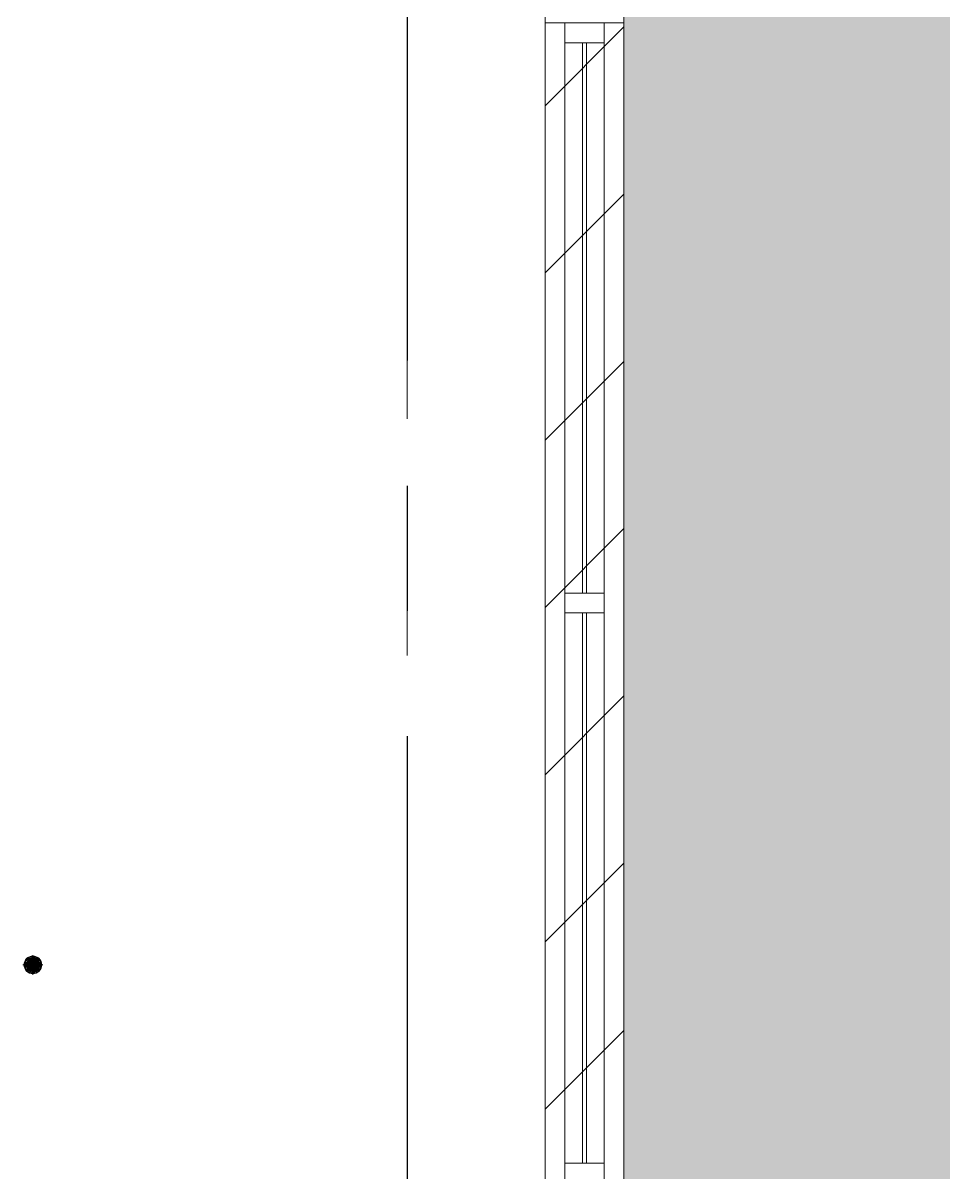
# Model space of a CAD drawing. Header units: millimetres. Extents: x -4000 to 187956, y -58990 to 162485.
# Drawn here: x 49525 to 51860, y 31172 to 34089 of the extents above; entities that cross this region are included whole.
import ezdxf

# ---------------------------------------------------------------- set-up
doc = ezdxf.new("R2010")
doc.units = ezdxf.units.MM
for name, pattern in [('Dash 1_16_', [317.5, 158.75, -158.75]), ('Grid Line', [2222.5, 1270, -317.5, 317.5, -317.5]), ('Grid Line 12_5mm', [2150, 1250, -300, 300, -300])]:
    doc.linetypes.add(name, pattern=pattern)
for name, color, linetype, lineweight in [('A-FLOR', 192, 'Continuous', 13), ('A-FLOR-PATT', 8, 'Continuous', 13), ('A-GLAZ-CURT', 52, 'Continuous', 9), ('A-GLAZ-CWMG', 51, 'Continuous', 9), ('A-WALL', 113, 'Continuous', 13), ('A-WALL-PATT', 111, 'Continuous', 13), ('F-SPRN', 3, 'Continuous', 9), ('P-PIPE', 3, 'Continuous', 9), ('P-PIPE-CNTR', 3, 'Continuous', 9), ('S-GRID', 1, 'Continuous', 30)]:
    doc.layers.add(name, color=color, linetype=linetype, lineweight=lineweight)

# ---------------------------------------------------------------- blocks, each defined once
blk = doc.blocks.new('System Panel - System Panel1-380619-0_000')
at = {"layer": 'A-GLAZ-CURT', "color": 253}
for p, q in [((-698, 5), (698, 5)), ((698, -5), (-698, -5))]:
    blk.add_line(p, q, dxfattribs=at)
at = {"layer": 'A-GLAZ-CURT', "color": 254}
for p, q in [((698, 5), (-698, 5)), ((-698, -5), (-698, 5)), ((-698, 5), (-698, -5)), ((698, 5), (698, -5)), ((698, 5), (698, -5)), ((-698, -5), (698, -5))]:
    blk.add_line(p, q, dxfattribs=at)
blk = doc.blocks.new('Rectangular Mullion - 50 x 100-352779-0_000')
at = {"layer": 'A-GLAZ-CWMG', "color": 254}
for p, q in [((51000, 34039.2), (50900, 34039.2)), ((50900.7, 32643.2), (51000, 32643.2))]:
    blk.add_line(p, q, dxfattribs=at)
at = {"layer": 'A-GLAZ-CWMG', "color": 252}
for p, q in [((50900, 34039.2), (51000, 34039.2)), ((50900, 32643.2), (50900, 34039.2)), ((51000, 34039.2), (51000, 32643.2)), ((51000, 32643.2), (50900.7, 32643.2))]:
    blk.add_line(p, q, dxfattribs=at)
at = {"layer": 'A-GLAZ-CWMG', "color": 253}
for p, q in [((50900, 32643.2), (50900, 34039.2)), ((51000, 32643.2), (51000, 34039.2))]:
    blk.add_line(p, q, dxfattribs=at)
blk = doc.blocks.new('Rectangular Mullion - 50 x 100-V717-0_000')
at = {"layer": 'A-GLAZ-CWMG', "color": 254}
for p, q in [((51000, 29701.2), (50900, 29701.2)), ((50900, 28305.2), (51000, 28305.2))]:
    blk.add_line(p, q, dxfattribs=at)
at = {"layer": 'A-GLAZ-CWMG', "color": 252}
for p, q in [((50900, 29701.2), (51000, 29701.2)), ((50900, 28305.2), (50900, 29701.2)), ((51000, 29701.2), (51000, 28305.2)), ((51000, 28305.2), (50900, 28305.2))]:
    blk.add_line(p, q, dxfattribs=at)
at = {"layer": 'A-GLAZ-CWMG', "color": 253}
for p, q in [((50900, 28305.2), (50900, 29701.2)), ((51000, 28305.2), (51000, 29701.2))]:
    blk.add_line(p, q, dxfattribs=at)
blk = doc.blocks.new('Rectangular Mullion - 50 x 100-V718-0_000')
at = {"layer": 'A-GLAZ-CWMG', "color": 254}
for p, q in [((50945, 29701.2), (50900, 29701.2)), ((50900, 29701.2), (50945, 29701.2)), ((50900, 29701.2), (50900, 28305.2)), ((50945, 29701.2), (50955, 29701.2)), ((51000, 29701.2), (50955, 29701.2)), ((50955, 29701.2), (51000, 29701.2)), ((51000, 28305.2), (51000, 29701.2)), ((50945, 28305.2), (50900, 28305.2)), ((50900, 28305.2), (50945, 28305.2)), ((50955, 28305.2), (50945, 28305.2)), ((51000, 28305.2), (50955, 28305.2)), ((50955, 28305.2), (51000, 28305.2))]:
    blk.add_line(p, q, dxfattribs=at)
at = {"layer": 'A-GLAZ-CWMG', "color": 253}
for p, q in [((50900, 29701.2), (50900, 28305.2)), ((51000, 29701.2), (51000, 28305.2))]:
    blk.add_line(p, q, dxfattribs=at)
at = {"layer": 'A-GLAZ-CWMG', "color": 50}
for p, q in [((50955, 29701.2), (50945, 29701.2)), ((50945, 28305.2), (50955, 28305.2))]:
    blk.add_line(p, q, dxfattribs=at)
blk = doc.blocks.new('Rectangular Mullion - 50 x 100-V719-0_000')
at = {"layer": 'A-GLAZ-CWMG', "color": 254}
for p, q in [((50945, 34039.2), (50900, 34039.2)), ((50900, 34039.2), (50945, 34039.2)), ((50900, 34039.2), (50900, 32643.2)), ((50945, 34039.2), (50955, 34039.2)), ((51000, 34039.2), (50955, 34039.2)), ((50955, 34039.2), (51000, 34039.2)), ((51000, 32643.2), (51000, 34039.2)), ((50945, 32643.2), (50900.7, 32643.2)), ((50900.7, 32643.2), (50945, 32643.2)), ((50955, 32643.2), (50945, 32643.2)), ((51000, 32643.2), (50955, 32643.2)), ((50955, 32643.2), (51000, 32643.2))]:
    blk.add_line(p, q, dxfattribs=at)
at = {"layer": 'A-GLAZ-CWMG', "color": 253}
for p, q in [((50900, 34039.2), (50900, 32643.2)), ((51000, 34039.2), (51000, 32643.2))]:
    blk.add_line(p, q, dxfattribs=at)
at = {"layer": 'A-GLAZ-CWMG', "color": 50}
for p, q in [((50955, 34039.2), (50945, 34039.2)), ((50945, 32643.2), (50955, 32643.2))]:
    blk.add_line(p, q, dxfattribs=at)
blk = doc.blocks.new('Rectangular Mullion - 50 x 100-352784-0_000')
at = {"layer": 'A-GLAZ-CWMG', "color": 253}
for p, q in [((0, 50), (-50, 50)), ((0, -50), (0, 50)), ((-50, -50), (0, -50))]:
    blk.add_line(p, q, dxfattribs=at)
at = {"layer": 'A-GLAZ-CWMG', "color": 254}
for p, q in [((-50, 50), (-50, 5)), ((-50, -5), (-50, -50))]:
    blk.add_line(p, q, dxfattribs=at)
at = {"layer": 'A-GLAZ-CWMG', "color": 252}
for p, q in [((-50, -50), (-50, 50)), ((-50, 50), (0, 50)), ((0, 50), (0, -50)), ((0, -50), (-50, -50))]:
    blk.add_line(p, q, dxfattribs=at)
at = {"layer": 'A-GLAZ-CWMG', "color": 50}
blk.add_line((-50, 5), (-50, -5), dxfattribs=at)
blk = doc.blocks.new('Rectangular Mullion - 50 x 100-V720-0_000')
at = {"layer": 'A-GLAZ-CWMG', "color": 253}
for p, q in [((25, 50), (-25, 50)), ((-25, -50), (25, -50))]:
    blk.add_line(p, q, dxfattribs=at)
at = {"layer": 'A-GLAZ-CWMG', "color": 254}
for p, q in [((-25, 50), (-25, 5)), ((25, 5), (25, 50)), ((-25, -5), (-25, -50)), ((25, -50), (25, -5))]:
    blk.add_line(p, q, dxfattribs=at)
at = {"layer": 'A-GLAZ-CWMG', "color": 252}
for p, q in [((-25, -50), (-25, 50)), ((-25, 50), (25, 50)), ((25, 50), (25, -50)), ((25, -50), (-25, -50))]:
    blk.add_line(p, q, dxfattribs=at)
at = {"layer": 'A-GLAZ-CWMG', "color": 50}
for p, q in [((-25, 5), (-25, -5)), ((25, -5), (25, 5))]:
    blk.add_line(p, q, dxfattribs=at)
blk = doc.blocks.new('Rectangular Mullion - 50 x 100-V721-0_000')
at = {"layer": 'A-GLAZ-CWMG', "color": 253}
for p, q in [((25, 50), (-25, 50)), ((-25, -50), (25, -50))]:
    blk.add_line(p, q, dxfattribs=at)
at = {"layer": 'A-GLAZ-CWMG', "color": 254}
for p, q in [((-25, 50), (-25, 5)), ((25, 5), (25, 50)), ((-25, -5), (-25, -50)), ((25, -49.3), (25, -5))]:
    blk.add_line(p, q, dxfattribs=at)
at = {"layer": 'A-GLAZ-CWMG', "color": 252}
for p, q in [((-25, -50), (-25, 50)), ((-25, 50), (25, 50)), ((25, 50), (25, -49.3)), ((25, -50), (-25, -50))]:
    blk.add_line(p, q, dxfattribs=at)
at = {"layer": 'A-GLAZ-CWMG', "color": 50}
for p, q in [((-25, 5), (-25, -5)), ((25, -5), (25, 5))]:
    blk.add_line(p, q, dxfattribs=at)
blk = doc.blocks.new('CMF2_NHAXUONG_A_rvt-1-0_000')
at = {"layer": 'A-FLOR-PATT', "lineweight": 9}
h = blk.add_hatch(dxfattribs=at)
h.set_pattern_fill('FP_27', color=252, style=0, pattern_type=2)
h.set_pattern_definition([(0, (83000, 72469.74), (0, 100), []), (90, (83000, 72469.74), (-200, 200), [100, -700]), (90, (83400, 72569.74), (-200, 200), [100, -700])])
h.paths.add_polyline_path([(51050, 25999.7), (59350, 25999.7), (59350, 35449.7), (59950, 35449.7), (59950, 45449.7), (59350, 45449.7), (59350, 55449.7), (59950, 55449.7), (59950, 64899.7), (51650, 64899.7), (51650, 55449.7), (51050, 55449.7), (51050, 45449.6), (51650, 45449.6), (51650, 35449.6), (51050, 35449.6), (51050, 26448.8)])
h.paths.add_polyline_path([(114950, 25999.7), (114950, 35449.6), (114350, 35449.6), (114350, 45449.6), (114950, 45449.6), (114950, 55449.7), (114350, 55449.7), (114350, 64899.7), (106050, 64899.7), (106050, 55449.7), (106650, 55449.7), (106650, 45449.7), (106050, 45449.7), (106050, 35449.7), (106650, 35449.7), (106650, 25999.7), (111663.5, 25999.7)])
h.paths.add_polyline_path([(109849.8, 29724.6), (107849.8, 29724.6), (107849.8, 31724.6), (109849.8, 31724.6)])
h.paths.add_polyline_path([(56149.8, 29724.6), (56149.8, 31724.6), (58149.8, 31724.6), (58149.8, 29724.6), (57243.6, 29724.6)])
h.paths.add_polyline_path([(111149.8, 39449.6), (111149.8, 41449.6), (113149.8, 41449.6), (113149.8, 39449.6), (111663.5, 39449.6)])
h.paths.add_polyline_path([(52849.8, 39449.6), (52849.8, 41449.6), (54849.8, 41449.6), (54849.8, 39449.6)])
h.paths.add_polyline_path([(109849.8, 49836.2), (107849.8, 49836.2), (107849.8, 51836.2), (109849.8, 51836.2)])
h.paths.add_polyline_path([(57243.6, 49836.2), (56149.8, 49836.2), (56149.8, 51836.2), (58149.8, 51836.2), (58149.8, 49836.2)])
h.paths.add_polyline_path([(51050, 82900), (59350, 82900), (59350, 91449.6), (59950, 91449.6), (59950, 101449.7), (59350, 101449.7), (59350, 111449.7), (59950, 111449.7), (59950, 118899.7), (51650, 118899.7), (51650, 111449.6), (51050, 111449.6), (51050, 101449.7), (51650, 101449.7), (51650, 91449.6), (51050, 91449.6), (51050, 84850.6)])
h.paths.add_polyline_path([(106650, 82900), (114950, 82900), (114950, 91449.6), (114350, 91449.6), (114350, 101449.7), (114950, 101449.7), (114950, 111449.6), (114350, 111449.6), (114350, 118899.7), (106050, 118899.7), (106050, 111449.7), (106650, 111449.7), (106650, 101449.7), (106050, 101449.7), (106050, 91449.6), (106650, 91449.6), (106650, 89522.8)])
h.paths.add_polyline_path([(54850, 95449.6), (52850, 95449.6), (52850, 97449.6), (54850, 97449.6)])
h.paths.add_polyline_path([(111663.5, 95449.6), (111149.6, 95449.6), (111149.6, 97449.6), (113149.6, 97449.6), (113149.6, 95449.6)])
h.paths.add_polyline_path([(57243.6, 105449.7), (56149.6, 105449.7), (56149.6, 107449.7), (58149.6, 107449.7), (58149.6, 105449.7)])
h.paths.add_polyline_path([(109850, 105449.7), (107850, 105449.7), (107850, 107449.7), (109850, 107449.7)])
h.paths.add_polyline_path([(111663.5, 114174.6), (111149.6, 114174.6), (111149.6, 116174.6), (113149.6, 116174.6), (113149.6, 114174.6)])
h.paths.add_polyline_path([(52850, 114174.6), (52850, 116174.6), (54850, 116174.6), (54850, 114174.6)])
at = {"layer": 'A-WALL-PATT', "lineweight": 9}
h = blk.add_hatch(dxfattribs=at)
h.set_pattern_fill('FP_13', color=250, style=0, pattern_type=2)
h.set_pattern_definition([(45, (0, 0), (-212.132, 212.132), [])])
h.paths.add_polyline_path([(51050, 25800), (51050, 34900), (50850, 34900), (50850, 25800)])
at = {"layer": 'A-FLOR', "color": 81, "lineweight": 15}
for q in [(51050, 34900), (51050, 26809.2)]:
    blk.add_line((51050, 34089.2), q, dxfattribs=at)
at = {"layer": 'A-FLOR', "color": 93, "lineweight": 15}
blk.add_line((51050, 34900), (51050, 34089.2), dxfattribs=at)
at = {"layer": 'A-FLOR', "color": 71, "lineweight": 15}
blk.add_line((51050, 26809.2), (51050, 34089.2), dxfattribs=at)
at = {"layer": 'A-WALL', "color": 90, "lineweight": 15}
for p, q in [((50850, 34900), (50850, 25800)), ((51050, 26000), (51050, 34900))]:
    blk.add_line(p, q, dxfattribs=at)
at = {"layer": 'A-WALL', "color": 35, "lineweight": 15}
for p, q in [((50850, 34900), (50850, 34089.2)), ((51050, 34089.2), (51050, 34900)), ((50850, 26809.2), (50850, 34089.2)), ((50850, 34089.2), (50850, 26809.2)), ((50850, 34089.2), (50900, 34089.2)), ((50850, 34089.2), (51050, 34089.2)), ((51000, 34089.2), (51050, 34089.2)), ((51050, 26809.2), (51050, 34089.2)), ((51050, 34089.2), (51050, 26809.2))]:
    blk.add_line(p, q, dxfattribs=at)
at = {"layer": 'A-WALL', "color": 53, "lineweight": 15}
for p, q in [((50850, 34089.2), (50850, 26809.2)), ((50900, 34089.2), (51000, 34089.2)), ((51050, 26809.2), (51050, 34089.2))]:
    blk.add_line(p, q, dxfattribs=at)
at = {"layer": 'S-GRID', "linetype": 'Grid Line 12_5mm', "lineweight": 9}
blk.add_line((50500, 161185.2), (50500, -16487.4), dxfattribs=at)
at = {"layer": 'A-GLAZ-CURT', "color": 250, "lineweight": 9, "rotation": 89.99999999999993}
for p in [(50950, 33341.2), (50950, 31895.2)]:
    blk.add_blockref('System Panel - System Panel1-380619-0_000', p, dxfattribs=at)
at = {"layer": 'A-GLAZ-CWMG', "color": 250, "lineweight": 9, "extrusion": (0, 0, -1), "rotation": 90.00000000000007}
for name, p in [('Rectangular Mullion - 50 x 100-352784-0_000', (-50950, 34089.2)), ('Rectangular Mullion - 50 x 100-V721-0_000', (-50950, 32618.2)), ('Rectangular Mullion - 50 x 100-V720-0_000', (-50950, 31172.2))]:
    blk.add_blockref(name, p, dxfattribs=at)
at = {"layer": 'A-GLAZ-CWMG', "color": 250, "lineweight": 9}
for name, p in [('Rectangular Mullion - 50 x 100-352779-0_000', (0, 0)), ('Rectangular Mullion - 50 x 100-V719-0_000', (0, 0)), ('Rectangular Mullion - 50 x 100-V717-0_000', (0, 2892)), ('Rectangular Mullion - 50 x 100-V718-0_000', (0, 2892))]:
    blk.add_blockref(name, p, dxfattribs=at)
blk = doc.blocks.new('Sprinkler_Up - DN20-V564-0_000')
at = {"layer": 'F-SPRN', "transparency": 33554534}
for points in [[(13.5, 0), (22.2, 0), (18, 13.1), (6.9, 21.2), (-6.9, 21.2), (-18, 13.1), (-22.2, 0), (-3.9, 0.7), (-1.7, 2.9), (-1.4, 4.8), (-0.5, 4.8), (0.6, 4), (1.2, 3.5), (1.7, 2.9), (4.6, 0)], [(0, -21.2), (6.9, -21.2), (18, -13.1), (22.2, 0), (3.9, -0.7), (1.7, -2.9), (1.2, -3.5), (0.6, -4), (-0.6, -4), (-1.2, -3.5), (-1.7, -2.9), (-4.6, 0), (-22.2, 0), (-18, -13.1), (-6.9, -21.2)], [(0, -16.7), (4.3, -16.1), (11.8, -11.8), (16.1, -4.3), (15.8, 4.8), (11.8, 11.8), (8.3, 14.4), (0, 16.7), (-4.3, 16.1), (-11.8, 11.8), (-16.1, 4.3), (-16.1, -4.3), (-11.8, -11.8), (-8.3, -14.4)], [(0, -15.6), (7.8, -13.5), (13.5, -7.8), (15.1, -4), (14.7, 4.8), (13.5, 7.8), (7.8, 13.5), (0, 15.6), (-7.8, 13.5), (-11, 11), (-15.1, 4), (-15.1, -4), (-11, -11), (-7.8, -13.5)], [(-10.9, -5.5), (-10.9, 5.4), (-14.5, 4.8), (-14.5, -5.5)], [(-7.7, -5.5), (-7.7, 5.4), (-10.9, 4.8), (-10.9, -5.5)], [(0, -5.5), (0, 5.4), (-7.7, 4.8), (-7.7, -5.5)], [(-5.7, 0), (5.7, 0), (2.9, 4.9), (-2.9, 4.8)], [(2.9, -4.9), (5.7, 0), (-5.7, 0), (-2.9, -4.9)], [(-4.6, 0), (4.6, 0), (0, 4.6)], [(0, -4.6), (4.6, 0), (-4.6, 0)], [(0, -2.6), (1.3, 0), (-1.8, 0)], [(-1.3, 0), (1.8, 0), (0, 2.6)], [(7.7, -5.5), (7.7, 5.4), (0, 4.8), (0, -5.5)], [(10.9, -5.5), (10.9, 5.4), (7.7, 4.8), (7.7, -5.5)], [(14.5, -5.5), (14.5, 5.4), (10.9, 4.8), (10.9, -5.5)]]:
    blk.add_hatch(color=1, dxfattribs=at).paths.add_polyline_path(points)
at = {"layer": 'F-SPRN', "color": 1}
for p, q in [((-11.5, 5.4), (-14.5, 5.4)), ((-14.5, 5.4), (-11.3, 5.4)), ((-14.5, 5.4), (-14.5, 4.8)), ((-14.5, 3.3), (-14.5, 0)), ((-11.5, 5.4), (-11.5, 4.8)), ((-10.9, 4.8), (-10.9, 5.4)), ((-10.9, 1.9), (-10.9, 3.6)), ((-10.8, 5.4), (-8, 5.4)), ((-8.1, 5.4), (-10.8, 5.4)), ((-8.1, 5.4), (-8.1, 2.8)), ((-8.1, 2.5), (-8.1, 0.7)), ((-7.7, 5.4), (-7.7, 4.8)), ((-7.7, 5.4), (-7.7, 4.8)), ((-7.7, 4.8), (-7.7, 2.7)), ((-7.7, 4.8), (-7.7, 2.7)), ((-7.7, 2.1), (-7.7, 0.5)), ((-7.7, 2.1), (-7.7, 0.5)), ((-6.7, 5.4), (-4.7, 5.4)), ((-5.8, 5.4), (-5.8, 4.8)), ((-5.8, 3.8), (-5.8, 2.2)), ((-2, 0.4), (-2.1, 0.3)), ((-2.1, 0), (-2.1, 0)), ((-2.1, 0), (-2.1, -0.1)), ((-1.8, 1), (-1.9, 0.9)), ((-1.9, 0.9), (-1.9, 0.8)), ((-1.9, 0.8), (-1.9, 0.8)), ((-1.5, 1.4), (-1.6, 1.3)), ((-1.6, 1.3), (-1.6, 1.3)), ((-1.3, 1.6), (-1.4, 1.6)), ((-0.6, 2), (-0.6, 2)), ((-0.5, 2), (-0.6, 2)), ((-0.2, 2.1), (-0.3, 2.1)), ((0, 2.1), (-0.1, 2.1)), ((0.3, 2.1), (0.2, 2.1)), ((0.5, 2), (0.4, 2)), ((0.6, 2), (0.5, 2)), ((0.7, 2), (0.6, 2)), ((0.8, 1.9), (0.7, 2)), ((1, 1.8), (0.9, 1.9)), ((1.2, 1.7), (1.1, 1.7)), ((1.3, 1.7), (1.2, 1.7)), ((1.3, 1.6), (1.3, 1.7)), ((1.4, 1.5), (1.3, 1.6)), ((1.6, 1.4), (1.5, 1.4)), ((1.6, 1.3), (1.6, 1.4)), ((1.7, 1.2), (1.6, 1.3)), ((1.8, 1.1), (1.7, 1.2)), ((1.7, 1.2), (1.7, 1.2)), ((1.8, 1), (1.8, 1.1)), ((1.9, 0.9), (1.8, 1)), ((1.8, 1), (1.8, 1)), ((1.9, 0.8), (1.9, 0.9)), ((1.9, 0.7), (1.9, 0.8)), ((2, 0.7), (1.9, 0.7)), ((2, 0.6), (2, 0.7)), ((2.1, 0), (2.1, 0.1)), ((2.1, 0), (2.1, 0)), ((4.7, 5.4), (6.5, 5.4)), ((5.8, 5.4), (5.8, 4.8)), ((7.7, 5.4), (10.8, 5.4)), ((7.7, 5.4), (7.7, 4.8)), ((7.7, 5.4), (7.7, 4.8)), ((7.7, 4.8), (7.7, 2.7)), ((7.7, 4.8), (7.7, 2.7)), ((7.7, 2.3), (7.7, 0.5)), ((7.7, 2.3), (7.7, 0.5)), ((10.8, 5.4), (8.1, 5.4)), ((8.1, 5.4), (8.1, 4.8)), ((8.1, 4.8), (8.1, 2.8)), ((8.1, 2.5), (8.1, 0.4)), ((10.9, 5.4), (14.5, 5.4)), ((10.9, 5.4), (10.9, 4.8)), ((10.9, 3.6), (10.9, 0.2)), ((14.5, 5.4), (11.5, 5.4)), ((11.5, 5.4), (11.5, 4.8)), ((11.5, 3), (11.5, 0.2)), ((14.5, 5.4), (14.5, 4.8)), ((14.5, 3.7), (14.5, -5.5)), ((-14.5, -1.3), (-14.5, -3.7)), ((-11.1, -5.5), (-14.5, -5.5)), ((-14.5, -5.5), (-11.5, -5.5)), ((-10.9, -2.6), (-10.9, -1.3)), ((-10.8, -5.5), (-8.1, -5.5)), ((-7.8, -5.5), (-10.8, -5.5)), ((-8.1, -4.2), (-8.1, -5.5)), ((-7.7, -2.7), (-7.7, -4)), ((-7.7, -2.7), (-7.7, -4)), ((-7, -5.5), (-5.8, -5.5)), ((-4.8, -5.5), (-7, -5.5)), ((-5.8, -2.3), (-5.8, -3.8)), ((-2.1, -0.1), (-2.1, -0.2)), ((-2.1, -0.2), (-2.1, -0.2)), ((-2.1, -0.2), (-2.1, -0.3)), ((0, -2.1), (0.1, -2.1)), ((7, -5.5), (4.8, -5.5)), ((5.8, -2.2), (5.8, -3.8)), ((5.8, -5.5), (7, -5.5)), ((7.7, -0.5), (7.7, -2.3)), ((7.7, -0.5), (7.7, -2.3)), ((7.7, -2.7), (7.7, -5.4)), ((7.7, -2.7), (7.7, -5.4)), ((10.8, -5.5), (7.7, -5.5)), ((8.1, -0.4), (8.1, -2.5)), ((8.1, -2.8), (8.1, -5.5)), ((8.1, -5.5), (10.8, -5.5)), ((10.9, -0.2), (10.9, -3.6)), ((14.5, -5.5), (10.9, -5.5)), ((11.5, -0.2), (11.5, -3)), ((11.5, -4), (11.5, -5.5)), ((11.5, -5.5), (14.5, -5.5))]:
    blk.add_line(p, q, dxfattribs=at)
at = {"layer": 'F-SPRN', "color": 1, "flags": 128}
for points in [[(-2.1, 0.3), (-2.1, 0.2), (-2.1, 0.1), (-2.1, 0)], [(-1.9, 0.8), (-2, 0.7), (-2, 0.6)], [(-2, 0.6), (-2, 0.5), (-2, 0.5), (-2, 0.4)], [(-1.7, 1.1), (-1.8, 1.1), (-1.8, 1)], [(-1.6, 1.3), (-1.7, 1.2), (-1.7, 1.1)], [(-1.4, 1.6), (-1.4, 1.5), (-1.5, 1.5), (-1.5, 1.4)], [(-0.9, 1.9), (-1, 1.8), (-1.1, 1.8), (-1.2, 1.7), (-1.2, 1.7), (-1.3, 1.6)], [(-0.8, 1.9), (-0.9, 1.9), (-0.9, 1.9)], [(-0.6, 2), (-0.7, 2), (-0.8, 1.9)], [(-0.3, 2.1), (-0.4, 2), (-0.5, 2)], [(-0.1, 2.1), (-0.1, 2.1), (-0.2, 2.1)], [(0.2, 2.1), (0.1, 2.1), (0, 2.1)], [(0.4, 2), (0.4, 2), (0.3, 2.1)], [(0.9, 1.9), (0.8, 1.9), (0.8, 1.9)], [(1.1, 1.7), (1.1, 1.8), (1, 1.8)], [(1.5, 1.4), (1.4, 1.5), (1.4, 1.5)], [(2, 0.4), (2, 0.5), (2, 0.6)], [(2.1, 0.2), (2.1, 0.3), (2, 0.4)], [(2.1, 0.1), (2.1, 0.2), (2.1, 0.2)], [(-2.1, -0.3), (-2, -0.4), (-2, -0.5), (-2, -0.6), (-2, -0.7), (-1.9, -0.7), (-1.9, -0.8), (-1.9, -0.9), (-1.8, -1), (-1.8, -1), (-1.8, -1.1), (-1.7, -1.2), (-1.7, -1.2), (-1.6, -1.3), (-1.6, -1.4), (-1.5, -1.4), (-1.4, -1.5), (-1.4, -1.5), (-1.3, -1.6), (-1.3, -1.7), (-1.2, -1.7), (-1.1, -1.7), (-1.1, -1.8), (-1, -1.8), (-0.9, -1.9), (-0.8, -1.9), (-0.8, -1.9), (-0.7, -2), (-0.6, -2), (-0.5, -2), (-0.4, -2), (-0.4, -2), (-0.3, -2.1), (-0.2, -2.1), (-0.1, -2.1), (0, -2.1)], [(0.1, -2.1), (0.1, -2.1), (0.2, -2.1), (0.3, -2.1), (0.4, -2), (0.5, -2), (0.6, -2), (0.6, -2), (0.7, -2), (0.8, -1.9), (0.9, -1.9), (0.9, -1.9), (1, -1.8), (1.1, -1.8), (1.2, -1.7), (1.2, -1.7), (1.3, -1.6), (1.4, -1.6), (1.4, -1.5), (1.5, -1.5), (1.5, -1.4), (1.6, -1.3), (1.6, -1.3), (1.7, -1.2), (1.7, -1.1), (1.8, -1.1), (1.8, -1), (1.9, -0.9), (1.9, -0.8), (1.9, -0.8), (2, -0.7), (2, -0.6), (2, -0.5), (2, -0.5), (2, -0.4), (2.1, -0.3), (2.1, -0.2), (2.1, -0.1), (2.1, 0)]]:
    blk.add_lwpolyline(points, dxfattribs=at)
at = {"layer": 'F-SPRN', "color": 1}
for radius, start, end in [(22.2, 360, 180), (21.9, 166.5, 179.2615), (21.9, 144.7698, 164.8151), (21.9, 126.6942, 143.2701), (16.7, 167.6802, 180), (16.7, 167.6802, 180), (16.7, 163.0836, 165), (16.7, 163.0836, 165), (16.7, 155.3879, 163.0836), (16.7, 155.3879, 163.0836), (15.6, 166.4265, 180), (15.6, 166.4265, 180), (15.6, 150.9409, 165), (15.6, 161.8532, 165), (15.6, 150.9409, 161.8532), (16.7, 136.7213, 149.931), (16.7, 136.7213, 149.931), (15.6, 138.4214, 150), (15.6, 138.4214, 150), (21.9, 108.2621, 125.7507), (16.7, 121.4181, 130.5751), (16.7, 121.4181, 130.5751), (15.6, 120.5262, 133.2078), (15.6, 120.5262, 133.2078), (16.7, 106.5995, 120), (16.7, 106.5995, 120), (15.6, 114.4363, 119.9813), (15.6, 114.4363, 119.9813), (21.9, 99.348, 107.901), (4.63, 155.7832, 180), (4.63, 155.7832, 180), (16.7, 96.4143, 105), (16.7, 96.4143, 105), (4.63, 109.0192, 138.2703), (4.63, 109.0192, 138.2703), (21.9, 90.145, 98.8503), (5.71, 120, 121.4166), (15.6, 95.5762, 100.6843), (15.6, 95.5762, 100.6843), (2.56, 109.0192, 168.8278), (2.56, 109.0192, 168.8278), (2.04, 109.0192, 180), (16.7, 83.0684, 90), (16.7, 83.0684, 90), (4.63, 17.9592, 90), (4.63, 17.9592, 90), (3.81, 57.0577, 90), (2.56, 14.5599, 90), (2.56, 14.5599, 90), (2.04, 10.4703, 90), (21.9, 72.5583, 89.4624), (15.6, 75.573, 80.5892), (15.6, 75.573, 80.5892), (3.81, 16.1605, 43.8358), (5.71, 58.5834, 60), (15.6, 67.5614, 74.5481), (15.6, 67.5614, 74.5481), (16.7, 60, 75), (16.7, 60, 75), (15.6, 60.0187, 65.5637), (15.6, 60.0187, 65.5637), (21.9, 54.2493, 71.7379), (15.6, 46.7922, 60), (15.6, 46.7922, 60), (16.7, 49.4249, 58.5819), (16.7, 49.4249, 58.5819), (15.6, 30, 41.5786), (15.6, 30, 41.5786), (16.7, 30, 43.2787), (16.7, 30, 43.2787), (21.9, 36.7299, 53.3058), (15.6, 15, 29.5646), (15.6, 15, 29.5646), (16.7, 16.9164, 24.6121), (16.7, 16.9164, 24.6121), (15.6, 360, 13.6618), (15.6, 0, 13.6618), (16.7, 15, 16.9164), (16.7, 15, 16.9164), (16.7, 360, 12.3198), (16.7, 0, 12.3198), (21.9, 15.1849, 35.2302), (21.9, 0.7385, 13.5), (22.2, 180, 360), (21.9, 180.7385, 194.3227), (21.9, 195.1849, 215.2302), (21.9, 216.7299, 233.3058), (16.7, 180, 192.3198), (16.7, 180, 192.3198), (16.7, 195.0307, 204.6121), (16.7, 195.0307, 204.6121), (15.6, 181.9082, 193.6618), (15.6, 181.9082, 193.6618), (15.6, 197.3339, 209.5646), (15.6, 197.3339, 209.5646), (16.7, 210.069, 223.2787), (16.7, 210.069, 223.2787), (15.6, 212.5472, 221.5786), (15.6, 212.5472, 221.5786), (21.9, 234.2493, 251.7379), (16.7, 229.4249, 238.5819), (16.7, 229.4249, 238.5819), (15.6, 233.795, 240), (15.6, 233.795, 240), (16.7, 240, 255), (16.7, 240, 255), (15.6, 240.0187, 254.5481), (15.6, 240.0187, 254.5481), (21.9, 252.5583, 269.4624), (4.63, 197.9592, 0), (4.63, 197.9592, 270), (15.6, 255, 267.64), (15.6, 255, 267.64), (3.81, 196.1605, 270), (2.56, 191.1677, 0), (2.56, 191.1677, 360), (2.04, 190.4703, 0), (16.7, 263.0684, 270), (16.7, 263.0684, 270), (4.63, 270, 360), (3.81, 270, 360), (21.9, 270.145, 278.8503), (15.6, 275.5762, 280.6843), (15.6, 275.5762, 280.6843), (16.7, 276.4143, 285), (16.7, 276.4143, 285), (21.9, 279.348, 287.901), (16.7, 286.5995, 300), (16.7, 286.5995, 300), (15.6, 294.4363, 299.9813), (15.6, 294.4363, 299.9813), (21.9, 288.2621, 305.7507), (15.6, 300, 313.2078), (15.6, 300, 313.2078), (16.7, 301.4181, 310.5751), (16.7, 301.4181, 310.5751), (15.6, 318.4214, 330), (15.6, 318.4214, 330), (16.7, 316.7213, 330), (16.7, 316.7213, 330), (21.9, 306.6942, 323.2701), (15.6, 330.4354, 345), (15.6, 330.4354, 336.3845), (15.6, 339.6139, 345), (15.6, 346.3382, 360), (15.6, 346.3382, 360), (16.7, 335.3879, 345), (16.7, 335.3879, 345), (16.7, 347.6802, 360), (16.7, 347.6802, 360), (21.9, 324.7698, 344.8151), (21.9, 345.6773, 359.2615)]:
    blk.add_arc((0, 0), radius, start, end, dxfattribs=at)
blk = doc.blocks.new('Steel_Transition_Threaded_HoaPhat - Standard-V863-0_000')
at = {"layer": 'P-PIPE', "lineweight": 13, "transparency": 33554534}
h = blk.add_hatch(color=1, dxfattribs=at)
h.paths.add_polyline_path([(49550, 31677.6), (49555.8, 31678.4), (49561.3, 31680.6), (49565.9, 31684.2), (49569.5, 31688.8), (49571.7, 31694.3), (49572.5, 31700.1), (49571.7, 31705.9), (49569.5, 31711.3), (49565.9, 31716), (49561.3, 31719.6), (49555.8, 31721.8), (49550, 31722.6), (49544.2, 31721.8), (49538.8, 31719.6), (49534.1, 31716), (49530.5, 31711.3), (49528.1, 31704.9), (49527.5, 31700.1), (49528.3, 31694.3), (49530.5, 31688.8), (49534.1, 31684.2), (49538.8, 31680.6), (49544.2, 31678.4)])
h.paths.add_polyline_path([(49550, 31680), (49544.8, 31680.7), (49540, 31682.7), (49535.8, 31685.9), (49532.6, 31690), (49530.6, 31694.9), (49529.9, 31700.1), (49530.6, 31705.3), (49532.6, 31710.1), (49535.8, 31714.3), (49540, 31717.5), (49544.8, 31719.5), (49550, 31720.2), (49555.2, 31719.5), (49560.1, 31717.5), (49564.2, 31714.3), (49567.4, 31710.1), (49569.5, 31704.9), (49570.1, 31700.1), (49569.4, 31694.9), (49567.4, 31690), (49564.2, 31685.9), (49560.1, 31682.7), (49555.2, 31680.7)])
for points in [[(49529.9, 31700.1), (49533.6, 31700.1), (49535.8, 31708.3), (49541.8, 31714.3), (49550, 31716.5), (49558.2, 31714.3), (49564.2, 31708.3), (49566.4, 31700.1), (49570.1, 31700.1), (49569.4, 31705.3), (49567.4, 31710.1), (49564.2, 31714.3), (49560.1, 31717.5), (49555.2, 31719.5), (49550, 31720.2), (49544.8, 31719.5), (49540, 31717.5), (49535.8, 31714.3), (49532.6, 31710.1), (49530.5, 31704.9)], [(49550, 31681.6), (49554.8, 31682.2), (49559.3, 31684.1), (49563.1, 31687), (49566, 31690.8), (49567.9, 31695.3), (49568.5, 31700.1), (49567.9, 31704.9), (49566, 31709.3), (49563.1, 31713.2), (49559.3, 31716.1), (49554.8, 31718), (49550, 31718.6), (49545.2, 31718), (49540.8, 31716.1), (49536.9, 31713.2), (49534, 31709.3), (49532.1, 31704.9), (49531.5, 31700.1), (49532.1, 31695.3), (49534, 31690.8), (49536.9, 31687), (49540.8, 31684.1), (49545.2, 31682.2)], [(49550, 31680), (49555.2, 31680.7), (49560.1, 31682.7), (49564.2, 31685.9), (49567.4, 31690), (49569.4, 31694.9), (49570.1, 31700.1), (49566.4, 31700.1), (49564.2, 31691.9), (49558.2, 31685.9), (49550, 31683.7), (49541.8, 31685.9), (49535.8, 31691.9), (49533.6, 31700.1), (49529.9, 31700.1), (49530.6, 31694.9), (49532.6, 31690), (49535.8, 31685.9), (49540, 31682.7), (49544.8, 31680.7)]]:
    blk.add_hatch(color=1, dxfattribs=at).paths.add_polyline_path(points)
at = {"layer": 'P-PIPE', "color": 20, "lineweight": 13}
for radius, start, end in [(22.5, 0, 180), (22.5, 0, 180), (20.1, 150, 162.7449), (20.1, 128.8856, 148.1553), (18.5, 136.4297, 150), (18.5, 136.4297, 150), (16.4, 141.9681, 150), (18.5, 123.4976, 133.2041), (18.5, 123.4976, 133.2041), (20.1, 109.6859, 125.0043), (16.4, 121.0738, 126.4537), (18.5, 106.819, 120), (18.5, 106.819, 120), (16.4, 113.4045, 120), (16.4, 107.4657, 111.9681), (20.1, 100.9975, 105), (18.5, 91.4353, 103.2046), (18.5, 91.4353, 103.2046), (16.4, 96.2132, 104.6042), (20.1, 90.5246, 98.5089), (18.5, 78.0986, 90), (18.5, 78.0986, 90), (20.1, 75.0607, 87.9279), (16.4, 66.9681, 75), (18.5, 60, 75), (18.5, 60, 75), (20.1, 54.9957, 75), (18.5, 46.7959, 56.5024), (18.5, 46.7959, 56.5024), (20.1, 31.8447, 51.1144), (16.4, 30, 38.0319), (18.5, 30, 43.5703), (18.5, 30, 43.5703), (20.1, 17.2551, 30), (22.5, 180, 0), (22.5, 180, 0), (20.1, 166.0797, 180), (20.1, 180, 193.9501), (20.1, 165, 166.0797), (20.1, 197.2551, 210), (18.5, 166.5939, 180), (18.5, 166.5939, 180), (18.5, 180, 193.4061), (18.5, 180, 193.4061), (18.5, 157.6232, 164.8667), (18.5, 157.6232, 165), (18.5, 164.8667, 165), (18.5, 195, 202.3768), (18.5, 195, 202.3768), (20.1, 211.8447, 231.1144), (16.4, 180.8106, 191.4533), (16.4, 168.5467, 175.1607), (18.5, 210, 223.5703), (18.5, 210, 223.5703), (16.4, 162.7884, 165), (16.4, 158.0319, 162.7884), (16.4, 210.6635, 218.0319), (18.5, 226.7959, 236.5024), (18.5, 226.7959, 236.5024), (20.1, 234.9957, 255), (16.4, 230.4733, 236.6389), (18.5, 240, 255), (18.5, 240, 255), (16.4, 240, 246.5955), (16.4, 246.9681, 255), (20.1, 255.0607, 267.9279), (18.5, 258.0986, 270), (18.5, 258.0986, 270), (16.4, 264.1652, 268.506), (20.1, 270.5246, 278.5089), (18.5, 271.4353, 283.2046), (18.5, 271.4353, 283.2046), (16.4, 276.4537, 283.9063), (20.1, 280.9975, 285), (16.4, 287.4657, 291.9681), (18.5, 286.819, 300), (18.5, 286.819, 300), (16.4, 293.4045, 300), (20.1, 289.6859, 305.0043), (18.5, 303.4976, 313.2041), (18.5, 303.4976, 313.2041), (20.1, 308.8856, 328.1553), (18.5, 316.4297, 330), (18.5, 316.4297, 330), (16.4, 338.0319, 342.8691), (16.4, 15, 17.2116), (16.4, 0, 8.0319), (16.4, 351.9681, 0), (18.5, 15.1333, 22.3768), (18.5, 15, 22.3768), (18.5, 337.6232, 345), (18.5, 337.6232, 345), (20.1, 330, 342.7449), (18.5, 15, 15.1333), (18.5, 0, 13.4061), (18.5, 0, 13.4061), (18.5, 346.5939, 0), (18.5, 346.5939, 0), (20.1, 13.9203, 15), (20.1, 0, 13.9203), (20.1, 346.0499, 0)]:
    blk.add_arc((49550, 31700.1), radius, start, end, dxfattribs=at)

msp = doc.modelspace()

# ---------------------------------------------------------------- block references
at = {"lineweight": 5}
msp.add_blockref('CMF2_NHAXUONG_A_rvt-1-0_000', (0, 0), dxfattribs=at)

# ---------------------------------------------------------------- next in the draw order: hatches: boundary and pattern name
at = {"layer": 'P-PIPE', "transparency": 33554534}
for points in [[(49541.7, 31685.6), (49542.8, 31687.6), (49541.7, 31691.7), (49542.8, 31695.9), (49545.8, 31699), (49557.5, 31704.9), (49558.4, 31708.4), (49557.2, 31712.6), (49555.9, 31714.3), (49550, 31716.8), (49541.7, 31714.6), (49535.5, 31708.4), (49533.3, 31700.1), (49535.5, 31691.7), (49538.2, 31688.3)], [(49550, 31683.4), (49558.4, 31685.6), (49561.8, 31688.3), (49566.1, 31695.8), (49566.1, 31704.4), (49561.8, 31711.9), (49558.4, 31714.6), (49550, 31716.8), (49545.7, 31716.2), (49538.2, 31711.9), (49533.9, 31704.4), (49533.9, 31695.8), (49538.2, 31688.3), (49541.7, 31685.6)]]:
    msp.add_hatch(color=1, dxfattribs=at).paths.add_polyline_path(points)

# ---------------------------------------------------------------- next in the draw order: linework, layer by layer
at = {"layer": 'P-PIPE', "color": 1}
for centre, radius, start, end in [((49550, 31700.1), 16.7, 140.6908, 147.6969), ((49550, 31708.4), 8.35, 69.0027, 79.2369), ((49550, 31708.4), 8.35, 46.6998, 60.5692), ((49550, 31708.4), 8.35, 20.1285, 29.0413), ((49550, 31708.4), 8.35, 8.0385, 17.9918), ((49550, 31700.1), 16.7, 46.0317, 51.8726), ((49550, 31700.1), 16.7, 32.3031, 45.2846), ((49550, 31700.1), 16.7, 25.0364, 31.0974), ((49550, 31700.1), 16.7, 170.1108, 177.203), ((49550, 31700.1), 16.7, 182.797, 189.8892), ((49550, 31700.1), 16.7, 190.2154, 195.2487), ((49550, 31700.1), 16.7, 231.8726, 237.203), ((49550, 31691.7), 8.35, 172.0327, 181.5407), ((49550, 31691.7), 8.35, 199.9004, 209.0413), ((49550, 31691.7), 8.35, 131.0366, 150), ((49550, 31700.1), 16.7, 246.8976, 251.0986), ((49550, 31691.7), 8.35, 226.6998, 240.5692), ((49550, 31691.7), 8.35, 115.6806, 125.5287), ((49550, 31700.1), 16.7, 254.7154, 259.6727), ((49550, 31691.7), 8.35, 100.6842, 114.0387), ((49550, 31691.7), 8.35, 249.0027, 259.2369), ((49550, 31691.7), 8.35, 90, 100.6842), ((49550, 31700.1), 16.7, 266.0042, 273.5288), ((49550, 31708.4), 8.35, 270, 280.6842), ((49550, 31700.1), 16.7, 284.6882, 289.3082), ((49550, 31708.4), 8.35, 316.3183, 334.6899), ((49550, 31700.1), 16.7, 308.1274, 313.9683), ((49550, 31700.1), 16.7, 314.7154, 320.6908), ((49550, 31700.1), 16.7, 328.9026, 336.686), ((49550, 31700.1), 16.7, 4.3093, 9.8892), ((49550, 31700.1), 16.7, 350.1108, 355.6907)]:
    msp.add_arc(centre, radius, start, end, dxfattribs=at)
at = {"layer": 'P-PIPE-CNTR', "color": 1, "linetype": 'Dash 1_16_'}
for p, q in [((49550, 31722.6), (49550, 31725.1)), ((49550, 31721.2), (49550, 31722.6)), ((49550, 31718.6), (49550, 31720.2)), ((49550, 31716.8), (49550, 31718.6)), ((49550, 31713.6), (49550, 31715.2)), ((49550, 31709.8), (49550, 31712.6)), ((49550, 31705.5), (49550, 31709.1)), ((49525, 31700.1), (49527.5, 31700.1)), ((49527.8, 31700.1), (49531.5, 31700.1)), ((49536.5, 31700.1), (49542.3, 31700.1)), ((49545.4, 31700.1), (49547.6, 31700.1)), ((49548.7, 31700.1), (49550, 31700.1)), ((49550, 31702.6), (49550, 31704.3)), ((49550, 31700.1), (49550, 31702.1)), ((49550, 31698), (49550, 31700.1)), ((49550, 31700.1), (49551.3, 31700.1)), ((49550, 31695.9), (49550, 31697.5)), ((49550, 31691.1), (49550, 31694.6)), ((49550, 31688.1), (49550, 31690.4)), ((49550, 31685), (49550, 31686.5)), ((49550, 31681.6), (49550, 31683.4)), ((49550, 31680), (49550, 31681.6)), ((49550, 31677.6), (49550, 31678.9)), ((49551.8, 31700.1), (49554.6, 31700.1)), ((49555.7, 31700.1), (49563.5, 31700.1)), ((49566.4, 31700.1), (49567.9, 31700.1)), ((49568.5, 31700.1), (49572.2, 31700.1)), ((49572.5, 31700.1), (49575, 31700.1)), ((49550, 31675.1), (49550, 31677.6))]:
    msp.add_line(p, q, dxfattribs=at)
at = {"layer": 'S-GRID', "linetype": 'Grid Line'}
msp.add_line((50500, 161185.2), (50500, -16487.4), dxfattribs=at)

# ---------------------------------------------------------------- next in the draw order: block references
at = {"layer": 'F-SPRN', "color": 1}
msp.add_blockref('Sprinkler_Up - DN20-V564-0_000', (49550, 31700.1), dxfattribs=at)
at = {"layer": 'P-PIPE', "color": 20, "lineweight": 13}
msp.add_blockref('Steel_Transition_Threaded_HoaPhat - Standard-V863-0_000', (0, 0), dxfattribs=at)

doc.saveas('drawing.dxf')
